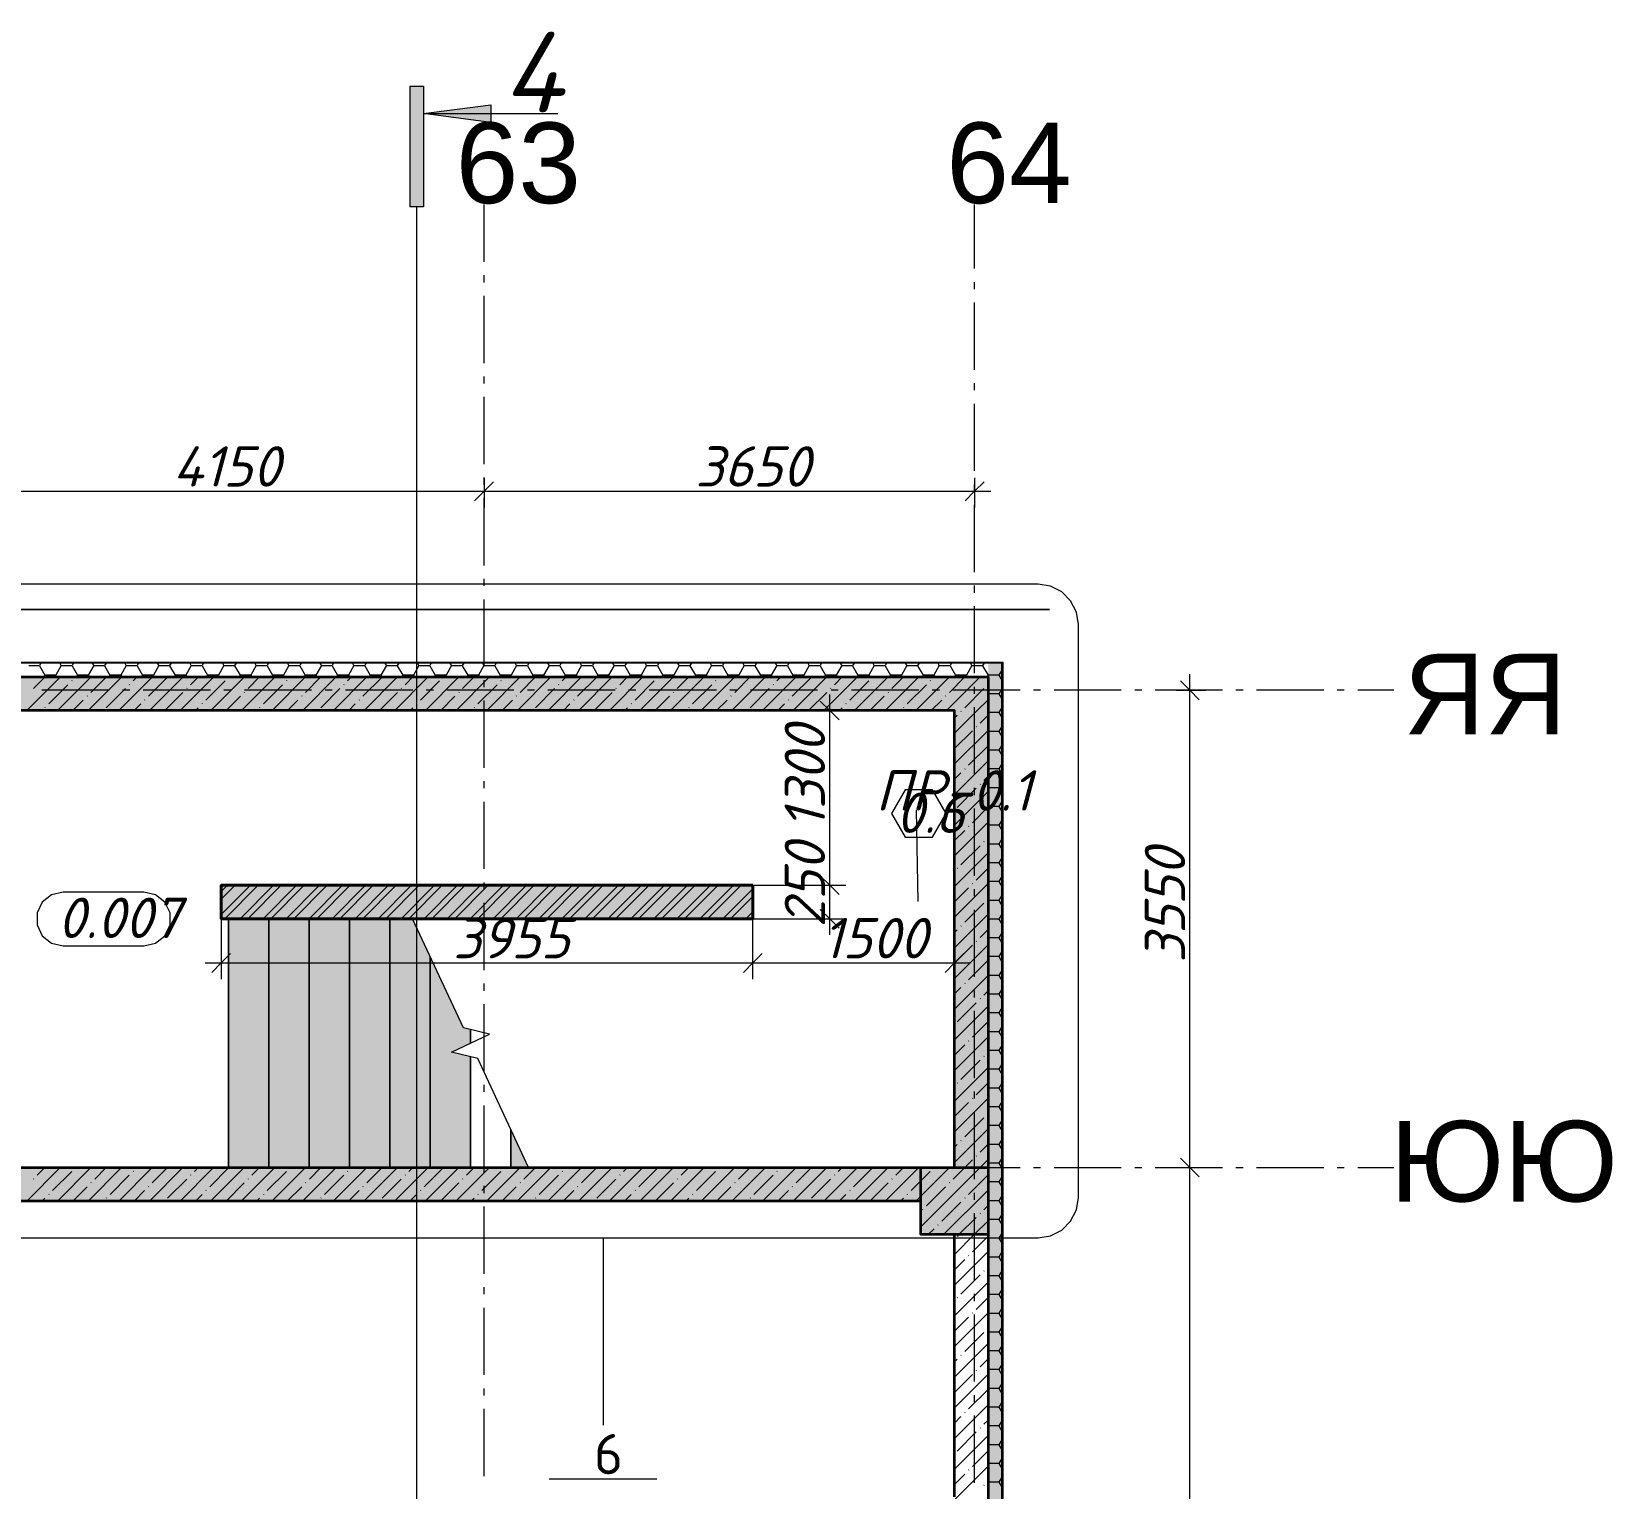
# Model space of a CAD drawing. Header units: millimetres. Extents: x -81576 to 1046824, y -248937 to 691537.
# Drawn here: x 193971 to 205730, y 676403 to 687242 of the extents above; entities that cross this region are included whole.
import ezdxf

# ---------------------------------------------------------------- set-up
doc = ezdxf.new("R2010")
doc.units = ezdxf.units.MM
doc.layers.add('PDF _Геометрия', color=7, linetype='Continuous', true_color=0x1d1d1d)
doc.layers.add('PDF _Сплошная заливка', color=7, linetype='Continuous', true_color=0xffffff)
doc.layers.add('PDF _Текст', color=7, linetype='Continuous')
doc.styles.add('PDF ArialMT', font='arial.ttf')
doc.styles.add('PDF ISOCPEUR', font='isocpeur.ttf')
doc.styles.add('PDF ISOCPEUR Italic', font='isocpeui.ttf')

msp = doc.modelspace()

# ---------------------------------------------------------------- hatches: boundary and pattern name
at = {"layer": 'PDF _Сплошная заливка', "true_color": 0x636466, "transparency": 33554559}
for points in [[(201088, 637747.2), (201188, 637747.2), (201188, 682543.1), (201088, 682543.1), (201088, 653403.1), (201186, 653403.1), (201186, 652803.1), (201088, 652803.1)], [(201188, 637747.2), (201196, 637747.2), (201196, 682551.1), (201188, 682551.1)], [(193336, 682190.8), (201086, 682190.8), (201086, 682440.8), (193336, 682440.8)], [(201086, 682441.1), (201086, 682443.1), (198268, 682441.1)], [(201086, 678790.8), (201086, 682190.8), (200836, 682190.8), (200836, 678790.8)], [(199336, 680641.1), (199336, 680891.1), (195381, 680891.1), (195381, 680641.1)], [(195436, 678790.8), (195736, 678790.8), (195736, 680640.8), (195436, 680640.8)], [(195736, 678790.8), (196036, 678790.8), (196036, 680640.8), (195736, 680640.8)], [(196336, 678790.8), (196336, 680640.8), (196036, 680640.8), (196036, 678790.8)], [(196636, 678790.8), (196636, 680640.8), (196336, 680640.8), (196336, 678790.8)], [(196636, 678790.8), (196936, 678790.8), (196936, 680359.1), (196804.7, 680640.8), (196636, 680640.8)], [(197236, 678790.8), (197236, 679615.3), (197094.4, 679649.7), (197236, 679715.8), (197236, 679816.2), (197183.2, 679829.1), (196936, 680359.1), (196936, 678790.8)], [(197667.4, 678790.8), (197536, 679072.4), (197536, 678790.8)], [(200586, 678540.8), (200586, 678790.8), (193336, 678790.8), (193336, 678540.8)], [(201086, 678290.8), (201086, 678790.8), (200586, 678790.8), (200586, 678290.8)]]:
    msp.add_hatch(color=251, dxfattribs=at).paths.add_polyline_path(points)

# ---------------------------------------------------------------- linework, layer by layer
at = {"layer": 'PDF _Геометрия', "color": 7, "lineweight": 9}
for points in [[(196786, 685937.1), (196786, 686837.1), (196886, 686837.1), (196886, 685937.1)], [(197386, 686566.3), (196886, 686632.1), (197386, 686697.9)], [(201757.3, 682830.6), (201742.6, 682923.3), (201700, 683007), (201633.7, 683073.3), (201550, 683115.9), (201457.3, 683130.6), (192842.9, 683130.6), (192750.2, 683115.9), (192666.6, 683073.3), (192600.2, 683007), (192557.6, 682923.3), (192542.9, 682830.6), (192542.9, 678567.2), (192557.6, 678474.5), (192600.2, 678390.8), (192666.6, 678324.5), (192750.2, 678281.9), (192842.9, 678267.2), (201457.3, 678267.2), (201550, 678281.9), (201633.7, 678324.5), (201700, 678390.8), (201742.6, 678474.5), (201757.3, 678567.2)], [(201544, 682941.1), (96896, 682941.1), (96896, 651568.6), (96896, 682941.1)], [(200469.2, 681601.1), (200367.4, 681424.9), (200469.2, 681248.6), (200672.7, 681248.6), (200774.5, 681424.9), (200672.7, 681601.1)], [(194806.4, 680840.1), (194206.4, 680840.1), (194119.6, 680820.3), (194050, 680764.8), (194011.4, 680684.6), (194011.4, 680595.6), (194050, 680515.4), (194119.6, 680459.9), (194206.4, 680440.1), (194806.4, 680440.1), (194893.2, 680459.9), (194962.8, 680515.4), (195001.4, 680595.6), (195001.4, 680684.6), (194962.8, 680764.8), (194893.2, 680820.3)], [(196036, 678790.8), (196336, 678790.8), (196636, 678790.8), (196936, 678790.8), (197236, 678790.8), (197536, 678790.8), (197667.4, 678790.8), (197288.9, 679602.5), (197094.4, 679649.7), (197377.7, 679781.8), (197183.2, 679829.1), (196804.7, 680640.8), (196636, 680640.8), (196336, 680640.8), (196036, 680640.8), (195736, 680640.8), (195436, 680640.8), (195436, 678790.8), (195736, 678790.8), (196036, 678790.8), (196036, 680640.8)], [(195736, 680640.8), (195736, 678790.8)], [(196336, 680640.8), (196336, 678790.8)], [(196636, 680640.8), (196636, 678790.8)], [(196936, 680359.1), (196936, 678790.8)], [(197236, 679816.2), (197236, 679715.8)], [(197236, 679615.3), (197236, 678790.8)], [(197536, 679072.4), (197536, 678790.8)]]:
    msp.add_lwpolyline(points, close=True, dxfattribs=at)
for points in [[(196886, 686632.1), (197886, 686632.1)], [(197336, 685529.2), (197336, 685956.9)], [(200986, 685479), (200986, 685956.9)], [(197336, 685376.3), (197336, 685429.2)], [(200986, 685326.1), (200986, 685379)], [(197336, 684776.3), (197336, 685276.3)], [(200986, 684726.1), (200986, 685226.1)], [(197336, 684623.4), (197336, 684676.3)], [(197336, 684023.4), (197336, 684523.4)], [(200986, 684573.2), (200986, 684626.1)], [(200986, 683973.2), (200986, 684473.2)], [(157336, 683822), (162836, 683822), (163336, 683822), (166536, 683822), (168786, 683822), (170886, 683822), (174436, 683822), (174686, 683822), (177586, 683822), (182986, 683822), (188936, 683822), (193186, 683822), (197336, 683822), (201106, 683822)], [(197406, 683892), (197336, 683822), (197266, 683752)], [(197336, 683870.5), (197336, 683923.4)], [(197336, 683921), (197336, 683822), (197336, 683702)], [(201056, 683892), (200986, 683822), (200916, 683752)], [(200986, 683921), (200986, 683822), (200986, 683702)], [(200986, 683820.3), (200986, 683873.2)], [(197336, 683270.5), (197336, 683770.5)], [(200986, 683220.3), (200986, 683720.3)], [(197336, 683117.6), (197336, 683170.5)], [(200986, 683067.4), (200986, 683120.3)], [(197336, 682517.6), (197336, 683017.6)], [(200986, 682467.4), (200986, 682967.4)], [(201088, 653403.1), (201088, 682443.1), (188186, 682443.1)], [(201086, 653403.1), (201086, 682441.1), (188186, 682441.1)], [(197336, 682364.6), (197336, 682417.6)], [(202516.2, 682411.1), (202586.2, 682341.1), (202656.2, 682271.1)], [(202586.2, 639471.1), (202586.2, 639991.1), (202586.2, 643541.1), (202586.2, 643991.1), (202586.2, 648691.1), (202586.2, 652041.1), (202586.2, 658141.1), (202586.2, 659841.1), (202586.2, 661141.1), (202586.2, 664341.1), (202586.2, 666741.1), (202586.2, 666891.1), (202586.2, 670241.1), (202586.2, 671341.1), (202586.2, 672341.1), (202586.2, 678790.8), (202586.2, 682461.1)], [(194547.4, 682341.1), (194047.4, 682341.1)], [(194700.4, 682341.1), (194647.4, 682341.1)], [(195300.4, 682341.1), (194800.4, 682341.1)], [(195453.3, 682341.1), (195400.4, 682341.1)], [(196053.3, 682341.1), (195553.3, 682341.1)], [(196206.2, 682341.1), (196153.3, 682341.1)], [(196806.2, 682341.1), (196306.2, 682341.1)], [(196959.1, 682341.1), (196906.2, 682341.1)], [(197559.1, 682341.1), (197059.1, 682341.1)], [(197712, 682341.1), (197659.1, 682341.1)], [(198312, 682341.1), (197812, 682341.1)], [(198464.9, 682341.1), (198412, 682341.1)], [(199064.9, 682341.1), (198564.9, 682341.1)], [(199217.9, 682341.1), (199164.9, 682341.1)], [(199817.9, 682341.1), (199317.9, 682341.1)], [(199907.6, 680521.1), (199907.6, 680891.1), (199907.6, 682310.8)], [(199970.8, 682341.1), (199917.9, 682341.1)], [(200570.8, 682341.1), (200070.8, 682341.1)], [(200723.7, 682341.1), (200670.8, 682341.1)], [(201323.7, 682341.1), (200823.7, 682341.1)], [(200986, 682314.5), (200986, 682367.4)], [(201476.6, 682341.1), (201423.7, 682341.1)], [(202076.6, 682341.1), (201576.6, 682341.1)], [(202229.5, 682341.1), (202176.6, 682341.1)], [(202829.5, 682341.1), (202329.5, 682341.1)], [(202487.2, 682341.1), (202586.2, 682341.1), (202706.2, 682341.1)], [(202982.4, 682341.1), (202929.5, 682341.1)], [(203582.4, 682341.1), (203082.4, 682341.1)], [(203735.4, 682341.1), (203682.4, 682341.1)], [(204103.9, 682341.1), (203835.4, 682341.1)], [(197336, 681764.6), (197336, 682264.6)], [(199808.6, 682190.8), (199907.6, 682190.8), (200027.6, 682190.8)], [(199837.6, 682260.8), (199907.6, 682190.8), (199977.6, 682120.8)], [(200986, 681714.5), (200986, 682214.5)], [(197336, 681611.7), (197336, 681664.6)], [(200986, 681561.5), (200986, 681614.5)], [(197336, 681011.7), (197336, 681511.7)], [(200566, 680769.4), (200553.3, 681448.2)], [(200986, 680961.5), (200986, 681461.5)], [(197336, 680858.8), (197336, 680911.7)], [(199336, 680891.1), (199907.6, 680891.1), (200027.6, 680891.1)], [(199837.6, 680961.1), (199907.6, 680891.1), (199977.6, 680821.1)], [(197336, 680258.8), (197336, 680758.8)], [(200986, 680808.6), (200986, 680861.5)], [(195381, 680641.1), (195381, 680312.1), (195381, 680192.1)], [(195436, 678790.8), (195436, 680640.8)], [(199336, 680192.1), (199336, 680312.1), (199336, 680641.1), (199907.6, 680641.1), (200027.6, 680641.1)], [(199837.6, 680711.1), (199907.6, 680641.1), (199977.6, 680571.1)], [(200986, 680208.6), (200986, 680708.6)], [(200836, 680411.1), (200836, 680312.1), (200836, 680192.1)], [(195261, 680312.1), (199336, 680312.1), (200956, 680312.1)], [(195451, 680382.1), (195381, 680312.1), (195311, 680242.1)], [(199406, 680382.1), (199336, 680312.1), (199266, 680242.1)], [(200906, 680382.1), (200836, 680312.1), (200766, 680242.1)], [(197336, 680105.9), (197336, 680158.8)], [(200986, 680055.7), (200986, 680108.6)], [(197336, 679505.9), (197336, 680005.9)], [(200986, 679455.7), (200986, 679955.7)], [(197336, 679353), (197336, 679405.9)], [(200986, 679302.8), (200986, 679355.7)], [(197336, 678753), (197336, 679253)], [(200986, 678702.8), (200986, 679202.8)], [(194047.4, 678790.8), (194547.4, 678790.8)], [(194647.4, 678790.8), (194700.4, 678790.8)], [(194800.4, 678790.8), (195300.4, 678790.8)], [(195400.4, 678790.8), (195453.3, 678790.8)], [(195553.3, 678790.8), (196053.3, 678790.8)], [(196153.3, 678790.8), (196206.2, 678790.8)], [(196306.2, 678790.8), (196806.2, 678790.8)], [(196906.2, 678790.8), (196959.1, 678790.8)], [(197059.1, 678790.8), (197559.1, 678790.8)], [(197659.1, 678790.8), (197712, 678790.8)], [(197812, 678790.8), (198312, 678790.8)], [(198412, 678790.8), (198464.9, 678790.8)], [(198564.9, 678790.8), (199064.9, 678790.8)], [(199164.9, 678790.8), (199217.9, 678790.8)], [(199317.9, 678790.8), (199817.9, 678790.8)], [(199917.9, 678790.8), (199970.8, 678790.8)], [(200070.8, 678790.8), (200570.8, 678790.8)], [(200670.8, 678790.8), (200723.7, 678790.8)], [(200823.7, 678790.8), (201323.7, 678790.8)], [(201423.7, 678790.8), (201476.6, 678790.8)], [(201576.6, 678790.8), (202076.6, 678790.8)], [(202176.6, 678790.8), (202229.5, 678790.8)], [(202329.5, 678790.8), (202829.5, 678790.8)], [(202487.2, 678790.8), (202586.2, 678790.8), (202706.2, 678790.8)], [(202516.2, 678860.8), (202586.2, 678790.8), (202656.2, 678720.8)], [(202929.5, 678790.8), (202982.4, 678790.8)], [(203082.4, 678790.8), (203582.4, 678790.8)], [(203682.4, 678790.8), (203735.4, 678790.8)], [(203835.4, 678790.8), (204103.9, 678790.8)], [(197336, 678600.1), (197336, 678653)], [(200986, 678549.9), (200986, 678602.8)], [(197336, 678000.1), (197336, 678500.1)], [(200986, 677949.9), (200986, 678449.9)], [(197336, 677847.1), (197336, 677900.1)], [(200986, 677797), (200986, 677849.9)], [(197336, 677247.1), (197336, 677747.1)], [(200986, 677197), (200986, 677697)], [(197336, 677094.2), (197336, 677147.1)], [(200986, 677044), (200986, 677097)], [(197336, 676494.2), (197336, 676994.2)], [(200986, 676444), (200986, 676944)]]:
    msp.add_lwpolyline(points, dxfattribs=at)
at = {"layer": 'PDF _Геометрия', "color": 8, "lineweight": 9, "true_color": 0x808080}
msp.add_lwpolyline([(196836, 634984.7), (196836, 685937.1)], dxfattribs=at)
at = {"layer": 'PDF _Геометрия', "color": 7, "lineweight": 13}
for points in [[(97276, 669786.1), (97276, 682551.1), (97386, 682551.1), (201086, 682551.1), (201196, 682551.1), (201196, 637747.2)], [(201188, 637747.2), (201188, 682543.1), (188186, 682543.1)]]:
    msp.add_lwpolyline(points, dxfattribs=at)
at = {"layer": 'PDF _Геометрия', "lineweight": 9}
for points in [[(194029.4, 682524.3), (193948.8, 682524.3)], [(194040.2, 682543.1), (194029.4, 682524.4)], [(194029.4, 682524.3), (194069.7, 682454.5)], [(194190.7, 682524.4), (194150.4, 682454.5)], [(194179.8, 682543.1), (194190.7, 682524.3)], [(194271.3, 682524.3), (194190.7, 682524.3)], [(194282.2, 682543.1), (194271.3, 682524.4)], [(194271.3, 682524.3), (194311.6, 682454.5)], [(194432.6, 682524.4), (194392.3, 682454.5)], [(194421.8, 682543.1), (194432.6, 682524.3)], [(194513.3, 682524.3), (194432.6, 682524.3)], [(194513.2, 682524.3), (194553.6, 682454.5)], [(194524.1, 682543.1), (194513.3, 682524.4)], [(194674.5, 682524.4), (194634.2, 682454.5)], [(194663.7, 682543.1), (194674.5, 682524.3)], [(194755.2, 682524.3), (194674.6, 682524.3)], [(194766, 682543.1), (194755.2, 682524.4)], [(194755.2, 682524.3), (194795.5, 682454.5)], [(194916.5, 682524.4), (194876.2, 682454.5)], [(194905.6, 682543.1), (194916.5, 682524.3)], [(194997.1, 682524.3), (194916.5, 682524.3)], [(195008, 682543.1), (194997.1, 682524.4)], [(194997.1, 682524.3), (195037.4, 682454.5)], [(195158.4, 682524.4), (195118.1, 682454.5)], [(195147.6, 682543.1), (195158.4, 682524.3)], [(195239.1, 682524.3), (195158.4, 682524.3)], [(195239, 682524.3), (195279.4, 682454.5)], [(195249.9, 682543.1), (195239.1, 682524.4)], [(195400.4, 682524.4), (195360, 682454.5)], [(195389.5, 682543.1), (195400.3, 682524.3)], [(195481, 682524.3), (195400.4, 682524.3)], [(195491.8, 682543.1), (195481, 682524.4)], [(195481, 682524.3), (195521.3, 682454.5)], [(195642.3, 682524.4), (195602, 682454.5)], [(195631.4, 682543.1), (195642.3, 682524.3)], [(195722.9, 682524.3), (195642.3, 682524.3)], [(195733.8, 682543.1), (195722.9, 682524.4)], [(195722.9, 682524.3), (195763.2, 682454.5)], [(195884.2, 682524.4), (195843.9, 682454.5)], [(195873.4, 682543.1), (195884.2, 682524.3)], [(195964.9, 682524.3), (195884.2, 682524.3)], [(195975.7, 682543.1), (195964.9, 682524.4)], [(195964.9, 682524.3), (196005.2, 682454.5)], [(196126.2, 682524.4), (196085.8, 682454.5)], [(196115.3, 682543.1), (196126.1, 682524.3)], [(196206.8, 682524.3), (196126.2, 682524.3)], [(196217.6, 682543.1), (196206.8, 682524.4)], [(196206.8, 682524.3), (196247.1, 682454.5)], [(196368.1, 682524.4), (196327.8, 682454.5)], [(196357.2, 682543.1), (196368.1, 682524.3)], [(196448.7, 682524.3), (196368.1, 682524.3)], [(196459.6, 682543.1), (196448.7, 682524.4)], [(196448.7, 682524.3), (196489, 682454.5)], [(196610, 682524.4), (196569.7, 682454.5)], [(196599.2, 682543.1), (196610, 682524.3)], [(196690.7, 682524.3), (196610, 682524.3)], [(196701.5, 682543.1), (196690.7, 682524.4)], [(196690.7, 682524.3), (196731, 682454.5)], [(196852, 682524.4), (196811.6, 682454.5)], [(196841.1, 682543.1), (196851.9, 682524.3)], [(196932.6, 682524.3), (196852, 682524.3)], [(196943.4, 682543.1), (196932.6, 682524.4)], [(196932.6, 682524.3), (196972.9, 682454.5)], [(197093.9, 682524.4), (197053.6, 682454.5)], [(197083, 682543.1), (197093.9, 682524.3)], [(197174.6, 682524.3), (197093.9, 682524.3)], [(197185.4, 682543.1), (197174.5, 682524.4)], [(197174.5, 682524.3), (197214.9, 682454.5)], [(197335.8, 682524.4), (197295.5, 682454.5)], [(197325, 682543.1), (197335.8, 682524.3)], [(197416.5, 682524.3), (197335.8, 682524.3)], [(197427.3, 682543.1), (197416.5, 682524.4)], [(197416.5, 682524.3), (197456.8, 682454.5)], [(197577.8, 682524.4), (197537.4, 682454.5)], [(197566.9, 682543.1), (197577.8, 682524.3)], [(197658.4, 682524.3), (197577.8, 682524.3)], [(197669.2, 682543.1), (197658.4, 682524.4)], [(197658.4, 682524.3), (197698.7, 682454.5)], [(197819.7, 682524.4), (197779.4, 682454.5)], [(197808.8, 682543.1), (197819.7, 682524.3)], [(197900.4, 682524.3), (197819.7, 682524.3)], [(197911.2, 682543.1), (197900.3, 682524.4)], [(197900.3, 682524.3), (197940.7, 682454.5)], [(198061.6, 682524.4), (198021.3, 682454.5)], [(198050.8, 682543.1), (198061.6, 682524.3)], [(198142.3, 682524.3), (198061.7, 682524.3)], [(198153.1, 682543.1), (198142.3, 682524.4)], [(198142.3, 682524.3), (198182.6, 682454.5)], [(198303.6, 682524.4), (198263.3, 682454.5)], [(198292.7, 682543.1), (198303.6, 682524.3)], [(198384.2, 682524.3), (198303.6, 682524.3)], [(198395, 682543.1), (198384.2, 682524.4)], [(198384.2, 682524.3), (198424.5, 682454.5)], [(198545.5, 682524.4), (198505.2, 682454.5)], [(198534.7, 682543.1), (198545.5, 682524.3)], [(198626.2, 682524.3), (198545.5, 682524.3)], [(198626.1, 682524.3), (198666.5, 682454.5)], [(198637, 682543.1), (198626.2, 682524.4)], [(198787.4, 682524.4), (198747.1, 682454.5)], [(198776.6, 682543.1), (198787.4, 682524.3)], [(198868.1, 682524.3), (198787.5, 682524.3)], [(198878.9, 682543.1), (198868.1, 682524.4)], [(198868.1, 682524.3), (198908.4, 682454.5)], [(199029.4, 682524.4), (198989.1, 682454.5)], [(199018.5, 682543.1), (199029.4, 682524.3)], [(199110, 682524.3), (199029.4, 682524.3)], [(199120.9, 682543.1), (199110, 682524.4)], [(199110, 682524.3), (199150.3, 682454.5)], [(199271.3, 682524.4), (199231, 682454.5)], [(199260.5, 682543.1), (199271.3, 682524.3)], [(199352, 682524.3), (199271.3, 682524.3)], [(199351.9, 682524.3), (199392.3, 682454.5)], [(199362.8, 682543.1), (199352, 682524.4)], [(199513.3, 682524.4), (199472.9, 682454.5)], [(199502.4, 682543.1), (199513.2, 682524.3)], [(199593.9, 682524.3), (199513.3, 682524.3)], [(199604.7, 682543.1), (199593.9, 682524.4)], [(199593.9, 682524.3), (199634.2, 682454.5)], [(199755.2, 682524.4), (199714.9, 682454.5)], [(199744.3, 682543.1), (199755.2, 682524.3)], [(199835.8, 682524.3), (199755.2, 682524.3)], [(199846.7, 682543.1), (199835.8, 682524.4)], [(199835.8, 682524.3), (199876.1, 682454.5)], [(199997.1, 682524.4), (199956.8, 682454.5)], [(199986.3, 682543.1), (199997.1, 682524.3)], [(200077.8, 682524.3), (199997.1, 682524.3)], [(200077.7, 682524.3), (200118.1, 682454.5)], [(200088.6, 682543.1), (200077.8, 682524.4)], [(200239.1, 682524.4), (200198.7, 682454.5)], [(200228.2, 682543.1), (200239, 682524.3)], [(200319.7, 682524.3), (200239.1, 682524.3)], [(200330.5, 682543.1), (200319.7, 682524.4)], [(200319.7, 682524.3), (200360, 682454.5)], [(200481, 682524.4), (200440.7, 682454.5)], [(200470.1, 682543.1), (200481, 682524.3)], [(200561.6, 682524.3), (200481, 682524.3)], [(200572.5, 682543.1), (200561.6, 682524.4)], [(200561.6, 682524.3), (200601.9, 682454.5)], [(200722.9, 682524.4), (200682.6, 682454.5)], [(200712.1, 682543.1), (200722.9, 682524.3)], [(200803.6, 682524.3), (200722.9, 682524.3)], [(200814.4, 682543.1), (200803.6, 682524.4)], [(200803.6, 682524.3), (200843.9, 682454.5)], [(200964.9, 682524.4), (200924.5, 682454.5)], [(200954, 682543.1), (200964.8, 682524.3)], [(201045.5, 682524.3), (200964.9, 682524.3)], [(201056.3, 682543.1), (201045.5, 682524.4)], [(201045.5, 682524.3), (201085.8, 682454.5)], [(194184.5, 682440.8), (193934.5, 682190.8)], [(194070.4, 682440.8), (193983.7, 682354)], [(194069.7, 682454.5), (194063.1, 682443.1)], [(194150.4, 682454.5), (194069.7, 682454.5)], [(194150.3, 682454.5), (194156.9, 682443.1)], [(194412.6, 682440.8), (194162.6, 682190.8)], [(194271.2, 682413.4), (194268.8, 682411.1)], [(194298.5, 682440.8), (194297.3, 682439.6)], [(194311.6, 682454.5), (194305.1, 682443.1)], [(194392.3, 682454.5), (194311.7, 682454.5)], [(194640.7, 682440.8), (194390.7, 682190.8)], [(194392.3, 682454.5), (194398.8, 682443.1)], [(194526.6, 682440.8), (194411.4, 682325.5)], [(194553.6, 682454.5), (194547, 682443.1)], [(194634.2, 682454.5), (194553.6, 682454.5)], [(194868.8, 682440.8), (194618.8, 682190.8)], [(194634.2, 682454.5), (194640.8, 682443.1)], [(194754.7, 682440.8), (194725, 682411.1)], [(194795.5, 682454.5), (194788.9, 682443.1)], [(194876.2, 682454.5), (194795.5, 682454.5)], [(194981.6, 682439.6), (194839.1, 682297)], [(195096.9, 682440.8), (194846.9, 682190.8)], [(194876.1, 682454.5), (194882.7, 682443.1)], [(195037.5, 682454.5), (195030.9, 682443.1)], [(195118.1, 682454.5), (195037.5, 682454.5)], [(195325, 682440.8), (195075, 682190.8)], [(195118.1, 682454.5), (195124.7, 682443.1)], [(195210.9, 682440.8), (195152.7, 682382.6)], [(195409.3, 682411.1), (195266.7, 682268.5)], [(195279.4, 682454.5), (195272.8, 682443.1)], [(195360, 682454.5), (195279.4, 682454.5)], [(195553.1, 682440.8), (195303.1, 682190.8)], [(195360, 682454.5), (195366.6, 682443.1)], [(195439, 682440.8), (195437.8, 682439.6)], [(195521.3, 682454.5), (195514.7, 682443.1)], [(195602, 682454.5), (195521.3, 682454.5)], [(195781.2, 682440.8), (195531.2, 682190.8)], [(195667.1, 682440.8), (195580.4, 682354)], [(195601.9, 682454.5), (195608.5, 682443.1)], [(195763.3, 682454.5), (195756.7, 682443.1)], [(196009.3, 682440.8), (195759.3, 682190.8)], [(195843.9, 682454.5), (195763.3, 682454.5)], [(195843.9, 682454.5), (195850.5, 682443.1)], [(195867.9, 682413.4), (195865.5, 682411.1)], [(195895.2, 682440.8), (195894, 682439.6)], [(196237.4, 682440.8), (195987.4, 682190.8)], [(196005.2, 682454.5), (195998.6, 682443.1)], [(196085.8, 682454.5), (196005.2, 682454.5)], [(196123.3, 682440.8), (196008.1, 682325.5)], [(196085.8, 682454.5), (196092.4, 682443.1)], [(196465.5, 682440.8), (196215.5, 682190.8)], [(196247.1, 682454.5), (196240.5, 682443.1)], [(196327.8, 682454.5), (196247.1, 682454.5)], [(196351.4, 682440.8), (196321.7, 682411.1)], [(196327.8, 682454.5), (196334.3, 682443.1)], [(196578.3, 682439.6), (196435.8, 682297)], [(196693.6, 682440.8), (196443.6, 682190.8)], [(196489.1, 682454.5), (196482.5, 682443.1)], [(196569.7, 682454.5), (196489.1, 682454.5)], [(196569.7, 682454.5), (196576.3, 682443.1)], [(196921.7, 682440.8), (196671.7, 682190.8)], [(196731, 682454.5), (196724.4, 682443.1)], [(196811.6, 682454.5), (196731, 682454.5)], [(196807.6, 682440.8), (196749.4, 682382.6)], [(196811.6, 682454.5), (196818.2, 682443.1)], [(197006, 682411.1), (196863.4, 682268.5)], [(197149.8, 682440.8), (196899.8, 682190.8)], [(196972.9, 682454.5), (196966.3, 682443.1)], [(197053.6, 682454.5), (196972.9, 682454.5)], [(197035.7, 682440.8), (197034.5, 682439.6)], [(197053.6, 682454.5), (197060.1, 682443.1)], [(197377.9, 682440.8), (197127.9, 682190.8)], [(197263.8, 682440.8), (197177.1, 682354)], [(197214.9, 682454.5), (197208.3, 682443.1)], [(197295.5, 682454.5), (197214.9, 682454.5)], [(197295.5, 682454.5), (197302.1, 682443.1)], [(197606, 682440.8), (197356, 682190.8)], [(197456.8, 682454.5), (197450.2, 682443.1)], [(197537.5, 682454.5), (197456.8, 682454.5)], [(197464.6, 682413.4), (197462.2, 682411.1)], [(197491.9, 682440.8), (197490.7, 682439.6)], [(197537.4, 682454.5), (197544, 682443.1)], [(197834.1, 682440.8), (197584.1, 682190.8)], [(197720, 682440.8), (197604.8, 682325.5)], [(197698.7, 682454.5), (197692.2, 682443.1)], [(197779.4, 682454.5), (197698.7, 682454.5)], [(197779.4, 682454.5), (197785.9, 682443.1)], [(198062.2, 682440.8), (197812.1, 682190.8)], [(197948.1, 682440.8), (197918.4, 682411.1)], [(197940.7, 682454.5), (197934.1, 682443.1)], [(198021.3, 682454.5), (197940.7, 682454.5)], [(198021.3, 682454.5), (198027.9, 682443.1)], [(198175, 682439.6), (198032.4, 682297)], [(198290.3, 682440.8), (198040.2, 682190.8)], [(198182.6, 682454.5), (198176, 682443.1)], [(198263.3, 682454.5), (198182.6, 682454.5)], [(198263.2, 682454.5), (198269.8, 682443.1)], [(198518.4, 682440.8), (198268.4, 682190.8)], [(198404.3, 682440.8), (198346.1, 682382.6)], [(198424.5, 682454.5), (198418, 682443.1)], [(198505.2, 682454.5), (198424.6, 682454.5)], [(198602.7, 682411.1), (198460.1, 682268.5)], [(198746.4, 682440.8), (198496.4, 682190.8)], [(198505.2, 682454.5), (198511.7, 682443.1)], [(198632.4, 682440.8), (198631.2, 682439.6)], [(198666.5, 682454.5), (198659.9, 682443.1)], [(198747.1, 682454.5), (198666.5, 682454.5)], [(198974.5, 682440.8), (198724.5, 682190.8)], [(198747.1, 682454.5), (198753.7, 682443.1)], [(198860.5, 682440.8), (198773.8, 682354)], [(198908.4, 682454.5), (198901.8, 682443.1)], [(198989.1, 682454.5), (198908.4, 682454.5)], [(199202.6, 682440.8), (198952.6, 682190.8)], [(198989, 682454.5), (198995.6, 682443.1)], [(199061.3, 682413.4), (199058.9, 682411.1)], [(199088.6, 682440.8), (199087.4, 682439.6)], [(199150.4, 682454.5), (199143.8, 682443.1)], [(199231, 682454.5), (199150.4, 682454.5)], [(199430.7, 682440.8), (199180.7, 682190.8)], [(199316.7, 682440.8), (199201.5, 682325.5)], [(199231, 682454.5), (199237.5, 682443.1)], [(199392.3, 682454.5), (199385.7, 682443.1)], [(199472.9, 682454.5), (199392.3, 682454.5)], [(199658.8, 682440.8), (199408.8, 682190.8)], [(199472.9, 682454.5), (199479.5, 682443.1)], [(199544.8, 682440.8), (199515.1, 682411.1)], [(199634.2, 682454.5), (199627.6, 682443.1)], [(199771.7, 682439.6), (199629.1, 682297)], [(199714.9, 682454.5), (199634.2, 682454.5)], [(199886.9, 682440.8), (199636.9, 682190.8)], [(199714.8, 682454.5), (199721.4, 682443.1)], [(200115, 682440.8), (199865, 682190.8)], [(199876.2, 682454.5), (199869.6, 682443.1)], [(199956.8, 682454.5), (199876.2, 682454.5)], [(200001, 682440.8), (199942.8, 682382.6)], [(199956.8, 682454.5), (199963.4, 682443.1)], [(200199.4, 682411.1), (200056.8, 682268.5)], [(200343.1, 682440.8), (200093.1, 682190.8)], [(200118.1, 682454.5), (200111.5, 682443.1)], [(200198.7, 682454.5), (200118.1, 682454.5)], [(200198.7, 682454.5), (200205.3, 682443.1)], [(200229.1, 682440.8), (200227.9, 682439.6)], [(200571.2, 682440.8), (200321.2, 682190.8)], [(200360, 682454.5), (200353.4, 682443.1)], [(200440.7, 682454.5), (200360, 682454.5)], [(200457.2, 682440.8), (200370.5, 682354)], [(200440.7, 682454.5), (200447.2, 682443.1)], [(200799.3, 682440.8), (200549.3, 682190.8)], [(200602, 682454.5), (200595.4, 682443.1)], [(200682.6, 682454.5), (200602, 682454.5)], [(200658, 682413.4), (200655.6, 682411.1)], [(200682.6, 682454.5), (200689.2, 682443.1)], [(200685.3, 682440.8), (200684.1, 682439.6)], [(201027.4, 682440.8), (200777.4, 682190.8)], [(200913.4, 682440.8), (200798.1, 682325.5)], [(200843.9, 682454.5), (200837.3, 682443.1)], [(200924.5, 682454.5), (200843.9, 682454.5)], [(200924.5, 682454.5), (200931.1, 682443.1)], [(201085.8, 682454.5), (201079.2, 682443.1)], [(201166.5, 682454.5), (201088, 682454.5), (201085.8, 682454.5)], [(201188, 682491.9), (201166.5, 682454.5)], [(201166.5, 682454.5), (201188, 682417.1)], [(194240.3, 682382.6), (194097.7, 682240)], [(194385.2, 682299.4), (194382.9, 682297)], [(194668, 682354), (194525.4, 682211.5)], [(194698.9, 682384.9), (194696.5, 682382.6)], [(195095.7, 682325.5), (194960.9, 682190.8)], [(195126.6, 682356.4), (195124.2, 682354)], [(195523.4, 682297), (195417.1, 682190.8)], [(195554.2, 682327.9), (195551.9, 682325.5)], [(195837, 682382.6), (195694.4, 682240)], [(195981.9, 682299.4), (195979.6, 682297)], [(196264.7, 682354), (196122.1, 682211.5)], [(196295.6, 682384.9), (196293.2, 682382.6)], [(196692.4, 682325.5), (196557.6, 682190.8)], [(196723.2, 682356.4), (196720.9, 682354)], [(197120.1, 682297), (197013.8, 682190.8)], [(197150.9, 682327.9), (197148.6, 682325.5)], [(197433.7, 682382.6), (197291.1, 682240)], [(197578.6, 682299.4), (197576.2, 682297)], [(197861.4, 682354), (197718.8, 682211.5)], [(197892.3, 682384.9), (197889.9, 682382.6)], [(198289.1, 682325.5), (198154.3, 682190.8)], [(198319.9, 682356.4), (198317.6, 682354)], [(198716.7, 682297), (198610.5, 682190.8)], [(198747.6, 682327.9), (198745.3, 682325.5)], [(199030.4, 682382.6), (198887.8, 682240)], [(199175.3, 682299.4), (199172.9, 682297)], [(199458.1, 682354), (199315.5, 682211.5)], [(199488.9, 682384.9), (199486.6, 682382.6)], [(199885.7, 682325.5), (199751, 682190.8)], [(199916.6, 682356.4), (199914.3, 682354)], [(200313.4, 682297), (200207.2, 682190.8)], [(200344.3, 682327.9), (200341.9, 682325.5)], [(200627.1, 682382.6), (200484.5, 682240)], [(200772, 682299.4), (200769.6, 682297)], [(201054.8, 682354), (200912.2, 682211.5)], [(201085.6, 682384.9), (201083.3, 682382.6)], [(201166.5, 682314.8), (201088, 682314.8)], [(201188, 682352.2), (201166.5, 682314.8)], [(201166.5, 682314.8), (201188, 682277.4)], [(194071.6, 682213.9), (194069.2, 682211.5)], [(194354.4, 682268.5), (194276.6, 682190.8)], [(194782, 682240), (194732.8, 682190.8)], [(194812.9, 682270.9), (194810.6, 682268.5)], [(195209.7, 682211.5), (195189, 682190.8)], [(195240.6, 682242.4), (195238.2, 682240)], [(195668.3, 682213.9), (195665.9, 682211.5)], [(195951, 682268.5), (195873.3, 682190.8)], [(196378.7, 682240), (196329.5, 682190.8)], [(196409.6, 682270.9), (196407.2, 682268.5)], [(196806.4, 682211.5), (196785.7, 682190.8)], [(196837.3, 682242.4), (196834.9, 682240)], [(197265, 682213.9), (197262.6, 682211.5)], [(197547.7, 682268.5), (197470, 682190.8)], [(197975.4, 682240), (197926.2, 682190.8)], [(198006.3, 682270.9), (198003.9, 682268.5)], [(198403.1, 682211.5), (198382.4, 682190.8)], [(198434, 682242.4), (198431.6, 682240)], [(198861.7, 682213.9), (198859.3, 682211.5)], [(199144.4, 682268.5), (199066.7, 682190.8)], [(199572.1, 682240), (199522.9, 682190.8)], [(199603, 682270.9), (199600.6, 682268.5)], [(199999.8, 682211.5), (199979.1, 682190.8)], [(200030.7, 682242.4), (200028.3, 682240)], [(200458.4, 682213.9), (200456, 682211.5)], [(200741.1, 682268.5), (200663.4, 682190.8)], [(201086, 682271.3), (201005.5, 682190.8), (200836, 682021.3)], [(200886.1, 682185.3), (200883.7, 682183)], [(201166.5, 682175.1), (201088, 682175.1)], [(201188, 682212.5), (201166.5, 682175.2)], [(201166.5, 682175.1), (201188, 682137.8)], [(200855.2, 682154.5), (200836, 682135.3)], [(201000.1, 682071.3), (200997.7, 682068.9)], [(201086, 682157.2), (201026.2, 682097.4)], [(201188, 682072.8), (201166.5, 682035.5)], [(201086, 682043.2), (200836, 681793.2)], [(200969.2, 682040.4), (200836, 681907.2)], [(201166.5, 682035.5), (201088, 682035.5)], [(201166.5, 682035.5), (201188, 681998.1)], [(201083.3, 681926.4), (200940.7, 681783.8)], [(201166.5, 681895.8), (201088, 681895.8)], [(201188, 681933.2), (201166.5, 681895.8)], [(201166.5, 681895.8), (201188, 681858.4)], [(201086, 681815.1), (200836, 681565.1)], [(200883.7, 681726.8), (200836, 681679.1)], [(200914.6, 681757.7), (200912.2, 681755.3)], [(201086, 681701), (201054.8, 681669.7)], [(201166.5, 681756.1), (201088, 681756.1)], [(201188, 681793.5), (201166.5, 681756.1)], [(201166.5, 681756.1), (201188, 681718.7)], [(201086, 681587), (200836, 681337)], [(200997.7, 681612.7), (200855.2, 681470.2)], [(201028.6, 681643.6), (201026.2, 681641.2)], [(201166.5, 681616.4), (201088, 681616.4)], [(201188, 681653.8), (201166.5, 681616.4)], [(201166.5, 681616.4), (201188, 681579)], [(201086, 681472.9), (200969.2, 681356.1)], [(201166.5, 681476.7), (201088, 681476.7)], [(201188, 681514.1), (201166.5, 681476.8)], [(201166.5, 681476.7), (201188, 681439.3)], [(201086, 681358.9), (200836, 681108.9)], [(201188, 681374.4), (201166.5, 681337.1)], [(200912.2, 681299.1), (200836, 681222.9)], [(200943.1, 681330), (200940.7, 681327.6)], [(201086, 681244.8), (201083.3, 681242.1)], [(201166.5, 681337), (201088, 681337)], [(201166.5, 681337), (201188, 681299.7)], [(201188, 681234.7), (201166.5, 681197.4)], [(201086, 681130.8), (200836, 680880.8)], [(201026.2, 681185), (200883.7, 681042.5)], [(201057.1, 681215.9), (201054.8, 681213.5)], [(201166.5, 681197.4), (201088, 681197.4)], [(201166.5, 681197.4), (201188, 681160)], [(200857.5, 681016.3), (200855.2, 681014)], [(201086, 681016.7), (200997.7, 680928.4)], [(201166.5, 681057.7), (201088, 681057.7)], [(201188, 681095.1), (201166.5, 681057.7)], [(201166.5, 681057.7), (201188, 681020.3)], [(201086, 680902.7), (200836, 680652.7)], [(200971.6, 680902.3), (200969.2, 680899.9)], [(201166.5, 680918), (201088, 680918)], [(201188, 680955.4), (201166.5, 680918)], [(201166.5, 680918), (201188, 680880.6)], [(200940.7, 680871.4), (200836, 680766.7)], [(201085.6, 680788.2), (201083.3, 680785.9)], [(201166.5, 680778.3), (201088, 680778.3)], [(201188, 680815.7), (201166.5, 680778.3)], [(201166.5, 680778.3), (201188, 680740.9)], [(201086, 680674.6), (200836, 680424.6)], [(201054.8, 680757.3), (200912.2, 680614.8)], [(201188, 680676), (201166.5, 680638.7)], [(200855.2, 680557.8), (200836, 680538.6)], [(200886.1, 680588.6), (200883.7, 680586.3)], [(201086, 680560.5), (201026.2, 680500.7)], [(201166.5, 680638.6), (201088, 680638.6)], [(201166.5, 680638.6), (201188, 680601.3)], [(201188, 680536.3), (201166.5, 680499)], [(201086, 680446.5), (200836, 680196.5)], [(200969.2, 680443.7), (200836, 680310.5)], [(201000.1, 680474.6), (200997.7, 680472.2)], [(201166.5, 680499), (201088, 680499)], [(201166.5, 680499), (201188, 680461.6)], [(201083.3, 680329.7), (200940.7, 680187.1)], [(201166.5, 680359.3), (201088, 680359.3)], [(201188, 680396.7), (201166.5, 680359.3)], [(201166.5, 680359.3), (201188, 680321.9)], [(201086, 680218.4), (200836, 679968.4)], [(201166.5, 680219.6), (201088, 680219.6)], [(201188, 680257), (201166.5, 680219.6)], [(201166.5, 680219.6), (201188, 680182.2)], [(200883.7, 680130.1), (200836, 680082.4)], [(200914.6, 680161), (200912.2, 680158.6)], [(201086, 680104.3), (201054.8, 680073.1)], [(201166.5, 680079.9), (201088, 680079.9)], [(201188, 680117.3), (201166.5, 680079.9)], [(201166.5, 680079.9), (201188, 680042.5)], [(201086, 679990.3), (200836, 679740.3)], [(200997.7, 680016), (200855.2, 679873.5)], [(201028.6, 680046.9), (201026.2, 680044.5)], [(201166.5, 679940.2), (201088, 679940.2)], [(201188, 679977.6), (201166.5, 679940.3)], [(201166.5, 679940.2), (201188, 679902.9)], [(201086, 679876.2), (200969.2, 679759.4)], [(201188, 679837.9), (201166.5, 679800.6)], [(201086, 679762.2), (200836, 679512.2)], [(200912.2, 679702.4), (200836, 679626.2)], [(200943.1, 679733.3), (200940.7, 679730.9)], [(201166.5, 679800.6), (201088, 679800.6)], [(201166.5, 679800.6), (201188, 679763.2)], [(201026.2, 679588.3), (200883.7, 679445.8)], [(201057.1, 679619.2), (201054.8, 679616.9)], [(201086, 679648.1), (201083.3, 679645.4)], [(201166.5, 679660.9), (201088, 679660.9)], [(201188, 679698.2), (201166.5, 679660.9)], [(201166.5, 679660.9), (201188, 679623.5)], [(201086, 679534.1), (200836, 679284.1)], [(201166.5, 679521.2), (201088, 679521.2)], [(201188, 679558.6), (201166.5, 679521.2)], [(201166.5, 679521.2), (201188, 679483.8)], [(200857.5, 679419.6), (200855.2, 679417.3)], [(201086, 679420), (200997.7, 679331.7)], [(201166.5, 679381.5), (201088, 679381.5)], [(201188, 679418.9), (201166.5, 679381.5)], [(201166.5, 679381.5), (201188, 679344.1)], [(201086, 679306), (200836, 679056)], [(200940.7, 679274.7), (200836, 679170)], [(200971.6, 679305.6), (200969.2, 679303.2)], [(201166.5, 679241.8), (201088, 679241.8)], [(201188, 679279.2), (201166.5, 679241.9)], [(201166.5, 679241.8), (201188, 679204.4)], [(201054.8, 679160.7), (200912.2, 679018.1)], [(201085.6, 679191.5), (201083.3, 679189.2)], [(201188, 679139.5), (201166.5, 679102.2)], [(201086, 679077.9), (200836, 678827.9)], [(201166.5, 679102.1), (201088, 679102.1)], [(201166.5, 679102.1), (201188, 679064.8)], [(201188, 678999.8), (201166.5, 678962.5)], [(200855.2, 678961.1), (200836, 678941.9)], [(200886.1, 678992), (200883.7, 678989.6)], [(201000.1, 678877.9), (200997.7, 678875.5)], [(201086, 678963.8), (201026.2, 678904)], [(201166.5, 678962.5), (201088, 678962.5)], [(201166.5, 678962.5), (201188, 678925.1)], [(194184.1, 678790.8), (193934.1, 678540.8)], [(194070, 678790.8), (194012.2, 678733)], [(194268.8, 678761.5), (194126.3, 678618.9)], [(194412.1, 678790.8), (194162.1, 678540.8)], [(194298.1, 678790.8), (194297.3, 678790)], [(194640.2, 678790.8), (194390.2, 678540.8)], [(194526.2, 678790.8), (194439.9, 678704.5)], [(194868.3, 678790.8), (194618.3, 678540.8)], [(194727.4, 678763.9), (194725, 678761.5)], [(194754.3, 678790.8), (194753.5, 678790)], [(195096.4, 678790.8), (194846.4, 678540.8)], [(194982.4, 678790.8), (194867.6, 678675.9)], [(195324.5, 678790.8), (195074.5, 678540.8)], [(195210.5, 678790.8), (195181.2, 678761.5)], [(195437.8, 678790), (195295.3, 678647.4)], [(195552.6, 678790.8), (195302.6, 678540.8)], [(195780.7, 678790.8), (195530.7, 678540.8)], [(195666.7, 678790.8), (195608.9, 678733)], [(195865.5, 678761.5), (195722.9, 678618.9)], [(196008.8, 678790.8), (195758.8, 678540.8)], [(195894.8, 678790.8), (195894, 678790)], [(196236.9, 678790.8), (195986.9, 678540.8)], [(196122.9, 678790.8), (196036.6, 678704.5)], [(196465, 678790.8), (196215, 678540.8)], [(196324.1, 678763.9), (196321.7, 678761.5)], [(196351, 678790.8), (196350.2, 678790)], [(196693.1, 678790.8), (196443.1, 678540.8)], [(196579.1, 678790.8), (196464.3, 678675.9)], [(196921.2, 678790.8), (196671.2, 678540.8)], [(196807.2, 678790.8), (196777.9, 678761.5)], [(197034.5, 678790), (196892, 678647.4)], [(197149.3, 678790.8), (196899.3, 678540.8)], [(197377.4, 678790.8), (197127.4, 678540.8)], [(197263.4, 678790.8), (197205.6, 678733)], [(197462.2, 678761.5), (197319.6, 678618.9)], [(197605.5, 678790.8), (197355.5, 678540.8)], [(197491.5, 678790.8), (197490.7, 678790)], [(197833.6, 678790.8), (197583.6, 678540.8)], [(197719.6, 678790.8), (197633.3, 678704.5)], [(198061.7, 678790.8), (197811.7, 678540.8)], [(197920.8, 678763.9), (197918.4, 678761.5)], [(197947.7, 678790.8), (197946.9, 678790)], [(198289.8, 678790.8), (198039.8, 678540.8)], [(198175.8, 678790.8), (198061, 678675.9)], [(198517.9, 678790.8), (198267.9, 678540.8)], [(198403.9, 678790.8), (198374.6, 678761.5)], [(198631.2, 678790), (198488.6, 678647.4)], [(198746, 678790.8), (198496, 678540.8)], [(198974.1, 678790.8), (198724.1, 678540.8)], [(198860.1, 678790.8), (198802.3, 678733)], [(199058.9, 678761.5), (198916.3, 678618.9)], [(199202.2, 678790.8), (198952.2, 678540.8)], [(199088.2, 678790.8), (199087.4, 678790)], [(199430.3, 678790.8), (199180.3, 678540.8)], [(199316.3, 678790.8), (199230, 678704.5)], [(199658.4, 678790.8), (199408.4, 678540.8)], [(199517.5, 678763.9), (199515.1, 678761.5)], [(199544.4, 678790.8), (199543.6, 678790)], [(199886.5, 678790.8), (199636.5, 678540.8)], [(199772.5, 678790.8), (199657.6, 678675.9)], [(200114.6, 678790.8), (199864.6, 678540.8)], [(200000.6, 678790.8), (199971.3, 678761.5)], [(200227.9, 678790), (200085.3, 678647.4)], [(200342.7, 678790.8), (200092.7, 678540.8)], [(200570.8, 678790.8), (200320.8, 678540.8)], [(200456.8, 678790.8), (200399, 678733)], [(200655.6, 678761.5), (200586, 678691.9), (200513, 678618.9)], [(200798.9, 678790.8), (200586, 678577.9), (200548.9, 678540.8)], [(201086, 678849.8), (201027, 678790.8), (200586, 678349.8)], [(200684.9, 678790.8), (200684.1, 678790)], [(200969.2, 678847), (200913, 678790.8), (200826.7, 678704.5)], [(201166.5, 678822.8), (201088, 678822.8)], [(201188, 678860.2), (201166.5, 678822.8)], [(201166.5, 678822.8), (201188, 678785.4)], [(193986.1, 678706.8), (193983.7, 678704.5)], [(194382.9, 678647.4), (194276.2, 678540.8)], [(194413.7, 678678.3), (194411.4, 678675.9)], [(194696.5, 678733), (194553.9, 678590.4)], [(194841.4, 678649.8), (194839.1, 678647.4)], [(195124.2, 678704.5), (194981.6, 678561.9)], [(195155.1, 678735.3), (195152.7, 678733)], [(195551.9, 678675.9), (195416.7, 678540.8)], [(195582.8, 678706.8), (195580.4, 678704.5)], [(195979.6, 678647.4), (195872.9, 678540.8)], [(196010.4, 678678.3), (196008.1, 678675.9)], [(196293.2, 678733), (196150.6, 678590.4)], [(196438.1, 678649.8), (196435.8, 678647.4)], [(196720.9, 678704.5), (196578.3, 678561.9)], [(196751.8, 678735.3), (196749.4, 678733)], [(197148.6, 678675.9), (197013.4, 678540.8)], [(197179.4, 678706.8), (197177.1, 678704.5)], [(197576.2, 678647.4), (197469.6, 678540.8)], [(197607.1, 678678.3), (197604.8, 678675.9)], [(197889.9, 678733), (197747.3, 678590.4)], [(198034.8, 678649.8), (198032.4, 678647.4)], [(198317.6, 678704.5), (198175, 678561.9)], [(198348.5, 678735.3), (198346.1, 678733)], [(198745.3, 678675.9), (198610.1, 678540.8)], [(198776.1, 678706.8), (198773.8, 678704.5)], [(199172.9, 678647.4), (199066.3, 678540.8)], [(199203.8, 678678.3), (199201.5, 678675.9)], [(199486.6, 678733), (199344, 678590.4)], [(199631.5, 678649.8), (199629.1, 678647.4)], [(199914.3, 678704.5), (199771.7, 678561.9)], [(199945.1, 678735.3), (199942.8, 678733)], [(200341.9, 678675.9), (200206.8, 678540.8)], [(200372.8, 678706.8), (200370.5, 678704.5)], [(200769.6, 678647.4), (200627.1, 678504.9)], [(200800.5, 678678.3), (200798.1, 678675.9)], [(201083.3, 678733), (200940.7, 678590.4)], [(201166.5, 678683.1), (201088, 678683.1)], [(201188, 678720.5), (201166.5, 678683.1)], [(201166.5, 678683.1), (201188, 678645.7)], [(194069.2, 678561.9), (194048.1, 678540.8)], [(194100.1, 678592.8), (194097.7, 678590.4)], [(194527.8, 678564.3), (194525.4, 678561.9)], [(194810.6, 678618.9), (194732.4, 678540.8)], [(195238.2, 678590.4), (195188.6, 678540.8)], [(195269.1, 678621.3), (195266.7, 678618.9)], [(195665.9, 678561.9), (195644.8, 678540.8)], [(195696.8, 678592.8), (195694.4, 678590.4)], [(196124.5, 678564.3), (196122.1, 678561.9)], [(196407.2, 678618.9), (196329.1, 678540.8)], [(196834.9, 678590.4), (196785.3, 678540.8)], [(196865.8, 678621.3), (196863.4, 678618.9)], [(197262.6, 678561.9), (197241.5, 678540.8)], [(197293.5, 678592.8), (197291.1, 678590.4)], [(197721.2, 678564.3), (197718.8, 678561.9)], [(198003.9, 678618.9), (197925.8, 678540.8)], [(198431.6, 678590.4), (198382, 678540.8)], [(198462.5, 678621.3), (198460.1, 678618.9)], [(198859.3, 678561.9), (198838.2, 678540.8)], [(198890.2, 678592.8), (198887.8, 678590.4)], [(199317.9, 678564.3), (199315.5, 678561.9)], [(199600.6, 678618.9), (199522.5, 678540.8)], [(200028.3, 678590.4), (199978.7, 678540.8)], [(200059.2, 678621.3), (200056.8, 678618.9)], [(200456, 678561.9), (200434.9, 678540.8)], [(200486.9, 678592.8), (200484.5, 678590.4)], [(200883.7, 678533.4), (200741.1, 678390.8)], [(201086, 678621.7), (200755.1, 678290.8)], [(200914.6, 678564.3), (200912.2, 678561.9)], [(201166.5, 678543.4), (201088, 678543.4)], [(201188, 678580.8), (201166.5, 678543.4)], [(201166.5, 678543.4), (201188, 678506)], [(200600.9, 678478.7), (200598.6, 678476.4)], [(200997.7, 678419.3), (200869.2, 678290.8), (200855.2, 678276.8)], [(201028.6, 678450.2), (201026.2, 678447.9)], [(201086, 678507.7), (201054.8, 678476.4)], [(201188, 678441.1), (201166.5, 678403.8)], [(200684.1, 678333.8), (200641.1, 678290.8)], [(200715, 678364.7), (200712.6, 678362.3)], [(201086, 678393.6), (200983.2, 678290.8), (200836, 678143.6)], [(201166.5, 678403.7), (201088, 678403.7)], [(201166.5, 678403.7), (201188, 678366.4)], [(201188, 678301.4), (201166.5, 678264.1)], [(201086, 678279.6), (200969.2, 678162.7)], [(201166.5, 678264.1), (201088, 678264.1)], [(201166.5, 678264.1), (201188, 678226.7)], [(201086, 678165.5), (200836, 677915.5)], [(200912.2, 678105.7), (200836, 678029.6)], [(200943.1, 678136.6), (200940.7, 678134.2)], [(201166.5, 678124.4), (201088, 678124.4)], [(201188, 678161.8), (201166.5, 678124.4)], [(201166.5, 678124.4), (201188, 678087)], [(201086, 677937.4), (200836, 677687.4)], [(201026.2, 677991.7), (200883.7, 677849.1)], [(201057.1, 678022.5), (201054.8, 678020.2)], [(201086, 678051.5), (201083.3, 678048.7)], [(201166.5, 677984.7), (201088, 677984.7)], [(201188, 678022.1), (201166.5, 677984.7)], [(201166.5, 677984.7), (201188, 677947.3)], [(200857.5, 677823), (200855.2, 677820.6)], [(201086, 677823.4), (200997.7, 677735)], [(201166.5, 677845), (201088, 677845)], [(201188, 677882.4), (201166.5, 677845)], [(201166.5, 677845), (201188, 677807.6)], [(201086, 677709.3), (200836, 677459.3)], [(200971.6, 677708.9), (200969.2, 677706.5)], [(201166.5, 677705.3), (201088, 677705.3)], [(201188, 677742.7), (201166.5, 677705.4)], [(201166.5, 677705.3), (201188, 677668)], [(200940.7, 677678), (200836, 677573.4)], [(201085.6, 677594.9), (201083.3, 677592.5)], [(201188, 677603), (201166.5, 677565.7)], [(201086, 677481.2), (200836, 677231.2)], [(201054.8, 677564), (200912.2, 677421.4)], [(201166.5, 677565.6), (201088, 677565.6)], [(201166.5, 677565.7), (201188, 677528.3)], [(200855.2, 677364.4), (200836, 677345.3)], [(200886.1, 677395.3), (200883.7, 677392.9)], [(201086, 677367.2), (201026.2, 677307.4)], [(201166.5, 677426), (201088, 677426)], [(201188, 677463.4), (201166.5, 677426)], [(201166.5, 677426), (201188, 677388.6)], [(201086, 677253.1), (200836, 677003.1)], [(200969.2, 677250.3), (200836, 677117.2)], [(201000.1, 677281.2), (200997.7, 677278.8)], [(201166.5, 677286.3), (201088, 677286.3)], [(201188, 677323.7), (201166.5, 677286.3)], [(201166.5, 677286.3), (201188, 677248.9)], [(201083.3, 677136.3), (200940.7, 676993.7)], [(201166.5, 677146.6), (201088, 677146.6)], [(201188, 677184), (201166.5, 677146.6)], [(201166.5, 677146.6), (201188, 677109.2)], [(201086, 677025), (200836, 676775)], [(201166.5, 677006.9), (201088, 677006.9)], [(201188, 677044.3), (201166.5, 677006.9)], [(201166.5, 677006.9), (201188, 676969.5)], [(200883.7, 676936.7), (200836, 676889.1)], [(200914.6, 676967.6), (200912.2, 676965.2)], [(201086, 676911), (201054.8, 676879.7)], [(201188, 676904.6), (201166.5, 676867.3)], [(201086, 676796.9), (200836, 676546.9)], [(200997.7, 676822.6), (200855.2, 676680.1)], [(201028.6, 676853.5), (201026.2, 676851.2)], [(201166.5, 676867.2), (201088, 676867.2)], [(201166.5, 676867.2), (201188, 676829.9)], [(201188, 676764.9), (201166.5, 676727.6)], [(201086, 676682.9), (200969.2, 676566)], [(201166.5, 676727.6), (201088, 676727.6)], [(201166.5, 676727.6), (201188, 676690.2)], [(201086, 676568.8), (200858.3, 676341.1), (200386, 675868.8)], [(200943.1, 676539.9), (200940.7, 676537.5)], [(201166.5, 676587.9), (201088, 676587.9)], [(201188, 676625.3), (201166.5, 676587.9)], [(201166.5, 676587.9), (201188, 676550.5)], [(200912.2, 676509), (200836, 676432.9)], [(201057.1, 676425.8), (201054.8, 676423.5)], [(201086, 676454.8), (201083.3, 676452)], [(201166.5, 676448.2), (201088, 676448.2)], [(201188, 676485.6), (201166.5, 676448.2)], [(201166.5, 676448.2), (201188, 676410.8)]]:
    msp.add_lwpolyline(points, dxfattribs=at)
at = {"layer": 'PDF _Геометрия', "color": 7, "lineweight": 35}
for points in [[(193086, 678640.8), (193086, 680490.8), (193336, 680490.8), (193336, 678790.8), (200836, 678790.8), (200836, 682190.8), (193336, 682190.8), (193336, 682440.8), (201086, 682440.8), (201086, 682190.8), (201086, 678540.8), (201086, 653403.1)], [(200586, 678540.8), (193336, 678540.8), (193086, 678540.8)], [(200836, 676341.1), (200836, 678290.8)]]:
    msp.add_lwpolyline(points, dxfattribs=at)
at = {"layer": 'PDF _Геометрия', "color": 24, "lineweight": 9, "true_color": 0x8e1d1d}
for points in [[(195429, 680891.1), (195381, 680843.1)], [(195600.1, 680891.1), (195381, 680672.1)], [(195486.1, 680891.1), (195381, 680786.1)], [(195657.1, 680891.1), (195407.1, 680641.1)], [(195771.2, 680891.1), (195521.2, 680641.1)], [(195828.2, 680891.1), (195578.2, 680641.1)], [(195942.3, 680891.1), (195692.3, 680641.1)], [(195999.3, 680891.1), (195749.3, 680641.1)], [(196113.3, 680891.1), (195863.3, 680641.1)], [(196170.3, 680891.1), (195920.4, 680641.1)], [(196284.4, 680891.1), (196034.4, 680641.1)], [(196341.4, 680891.1), (196091.4, 680641.1)], [(196455.5, 680891.1), (196205.5, 680641.1)], [(196512.5, 680891.1), (196262.5, 680641.1)], [(196626.5, 680891.1), (196376.5, 680641.1)], [(196683.6, 680891.1), (196433.6, 680641.1)], [(196797.6, 680891.1), (196547.6, 680641.1)], [(196854.6, 680891.1), (196604.6, 680641.1)], [(196968.7, 680891.1), (196718.7, 680641.1)], [(197025.7, 680891.1), (196775.7, 680641.1)], [(197139.8, 680891.1), (196889.8, 680641.1)], [(197196.8, 680891.1), (196946.8, 680641.1)], [(197310.8, 680891.1), (197060.8, 680641.1)], [(197367.9, 680891.1), (197117.9, 680641.1)], [(197481.9, 680891.1), (197231.9, 680641.1)], [(197538.9, 680891.1), (197288.9, 680641.1)], [(197653, 680891.1), (197403, 680641.1)], [(197710, 680891.1), (197460, 680641.1)], [(197824.1, 680891.1), (197574.1, 680641.1)], [(197881.1, 680891.1), (197631.1, 680641.1)], [(197995.1, 680891.1), (197745.1, 680641.1)], [(198052.2, 680891.1), (197802.2, 680641.1)], [(198166.2, 680891.1), (197916.2, 680641.1)], [(198223.2, 680891.1), (197973.2, 680641.1)], [(198337.3, 680891.1), (198087.3, 680641.1)], [(198394.3, 680891.1), (198144.3, 680641.1)], [(198508.4, 680891.1), (198258.4, 680641.1)], [(198565.4, 680891.1), (198315.4, 680641.1)], [(198679.4, 680891.1), (198429.4, 680641.1)], [(198736.5, 680891.1), (198486.5, 680641.1)], [(198850.5, 680891.1), (198600.5, 680641.1)], [(198907.5, 680891.1), (198657.5, 680641.1)], [(199021.6, 680891.1), (198771.6, 680641.1)], [(199078.6, 680891.1), (198828.6, 680641.1)], [(199192.7, 680891.1), (198942.7, 680641.1)], [(199249.7, 680891.1), (198999.7, 680641.1)], [(199336, 680863.4), (199113.7, 680641.1)], [(199336, 680806.4), (199170.8, 680641.1)], [(199336, 680692.4), (199284.8, 680641.1)]]:
    msp.add_lwpolyline(points, dxfattribs=at)
at = {"layer": 'PDF _Геометрия', "color": 16, "lineweight": 40, "true_color": 0x800000}
msp.add_lwpolyline([(199336, 680891.1), (199336, 680641.1), (195381, 680641.1), (195381, 680891.1)], close=True, dxfattribs=at)
at = {"layer": 'PDF _Геометрия', "color": 7, "lineweight": 35}
msp.add_lwpolyline([(201086, 678290.8), (200586, 678290.8), (200586, 678790.8), (201086, 678790.8)], close=True, dxfattribs=at)
at = {"layer": 'PDF _Геометрия', "color": 174, "lineweight": 9, "true_color": 0x0000a0}
msp.add_lwpolyline([(198221.4, 678267.2), (198221.4, 676873.9)], dxfattribs=at)
at = {"layer": 'PDF _Геометрия', "color": 174, "lineweight": 20, "true_color": 0x0000a0}
msp.add_lwpolyline([(197821.4, 676473.9), (198621.4, 676473.9)], dxfattribs=at)
at = {"layer": 'PDF _Сплошная заливка', "color": 7, "lineweight": 9, "transparency": 33554559}
for points in [[(196786, 685937.1), (196786, 686837.1), (196886, 685937.1), (196886, 686837.1)], [(197386, 686566.3), (196886, 686632.1), (197386, 686697.9)]]:
    msp.add_solid(points, dxfattribs=at)

# ---------------------------------------------------------------- texts
at = {"layer": 'PDF _Текст', "attachment_point": 4}
for s, insert, char_height, style in [('4', (197470.1, 686940.1), 600, 'PDF ISOCPEUR Italic'), ('63', (197125.3, 686261.4), 600, 'PDF ArialMT'), ('64', (200775.3, 686261.4), 600, 'PDF ArialMT'), ('4150', (195019.7, 684006.7), 300, 'PDF ISOCPEUR Italic'), ('3650', (198908.2, 684006.7), 300, 'PDF ISOCPEUR Italic'), ('ЯЯ', (204177.4, 682313), 600, 'PDF ArialMT'), ('ПР-0.1', (200249.2, 681595.6), 300, 'PDF ISOCPEUR Italic'), ('0.007', (194163.2, 680648.1), 300, 'PDF ISOCPEUR Italic'), ('3955', (197105.7, 680496.9), 300, 'PDF ISOCPEUR Italic'), ('1500', (199852.4, 680496.9), 300, 'PDF ISOCPEUR Italic'), ('ЮЮ', (204076.9, 678833.2), 600, 'PDF ArialMT'), ('6', (198153.8, 676657.9), 300, 'PDF ISOCPEUR')]:
    msp.add_mtext(s, dxfattribs=dict(at, insert=insert, char_height=char_height, style=style))
at = {"layer": 'PDF _Текст', "char_height": 300, "attachment_point": 4, "rotation": 90, "style": 'PDF ISOCPEUR Italic'}
for s, insert in [('1300', (199722.8, 681307.3)), ('250', (199722.8, 680576.5)), ('3550', (202401.5, 680313.1))]:
    msp.add_mtext(s, dxfattribs=dict(at, insert=insert))
at = {"layer": 'PDF _Текст', "color": 12, "true_color": 0xdd0000, "insert": (200399.2, 681430), "char_height": 300, "attachment_point": 4, "style": 'PDF ISOCPEUR Italic'}
msp.add_mtext('0.6', dxfattribs=at)

doc.saveas('drawing.dxf')
